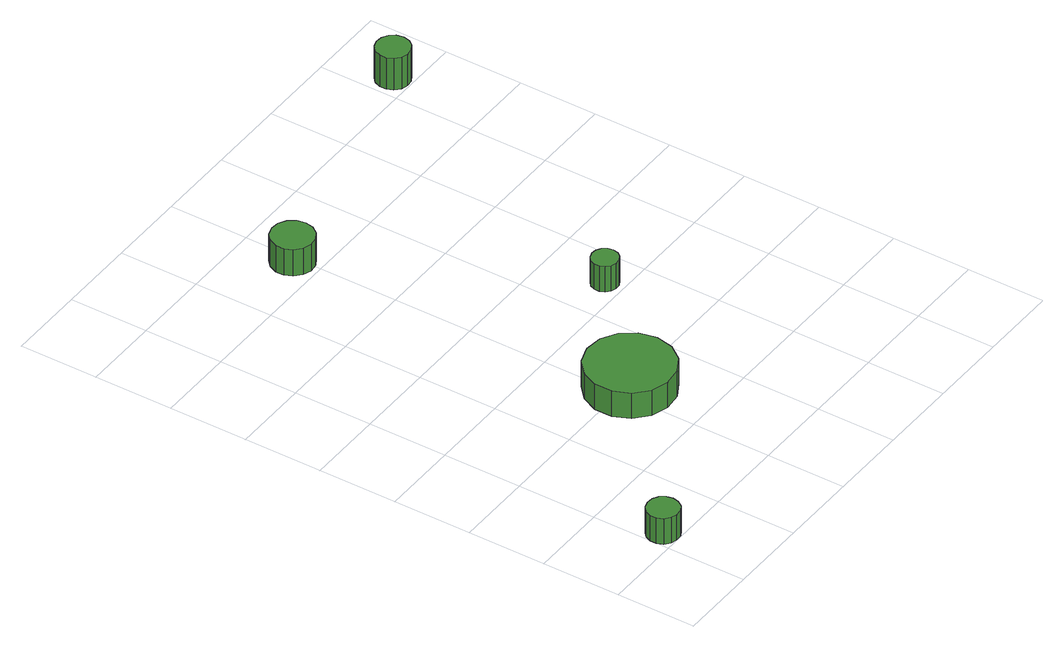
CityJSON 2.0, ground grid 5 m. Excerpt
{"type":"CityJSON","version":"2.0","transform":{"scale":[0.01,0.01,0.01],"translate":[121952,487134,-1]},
"CityObjects":{
"tree1":{"type":"SolitaryVegetationObject","attributes":{"function":"something"},"geometry":[{"type":"MultiSurface","lod":"1","boundaries":[[[0,1,2,3,4,5,6,7,8,9,10,11,12,13,14]],[[15,16,17,18,19,20,21,22,23,24,25,26,27,28,29]],[[0,29,28,1]],[[1,28,27,2]],[[2,27,26,3]],[[3,26,25,4]],[[4,25,24,5]],[[5,24,23,6]],[[6,23,22,7]],[[7,22,21,8]],[[8,21,20,9]],[[9,20,19,10]],[[10,19,18,11]],[[11,18,17,12]],[[12,17,16,13]],[[13,16,15,14]],[[14,15,29,0]]]}]},
"tree2":{"type":"SolitaryVegetationObject","attributes":{"function":"something"}},
"tree3":{"type":"SolitaryVegetationObject","attributes":{"function":"something"},"geometry":[{"type":"MultiSurface","lod":"1","boundaries":[[[30,31,32,33,34,35,36,37,38,39,40,41,42,43,44]],[[45,46,47,48,49,50,51,52,53,54,55,56,57,58,59]],[[30,59,58,31]],[[31,58,57,32]],[[32,57,56,33]],[[33,56,55,34]],[[34,55,54,35]],[[35,54,53,36]],[[36,53,52,37]],[[37,52,51,38]],[[38,51,50,39]],[[39,50,49,40]],[[40,49,48,41]],[[41,48,47,42]],[[42,47,46,43]],[[43,46,45,44]],[[44,45,59,30]]]}]},
"tree4":{"type":"SolitaryVegetationObject","attributes":{"function":"something"},"geometry":[{"type":"MultiSurface","lod":"1","boundaries":[[[60,61,62,63,64,65,66,67,68,69,70,71,72,73,74]],[[75,76,77,78,79,80,81,82,83,84,85,86,87,88,89]],[[60,89,88,61]],[[61,88,87,62]],[[62,87,86,63]],[[63,86,85,64]],[[64,85,84,65]],[[65,84,83,66]],[[66,83,82,67]],[[67,82,81,68]],[[68,81,80,69]],[[69,80,79,70]],[[70,79,78,71]],[[71,78,77,72]],[[72,77,76,73]],[[73,76,75,74]],[[74,75,89,60]]]}]},
"tree5":{"type":"SolitaryVegetationObject","attributes":{"function":"something"},"geometry":[{"type":"MultiSurface","lod":"1","boundaries":[[[90,91,92,93,94,95,96,97,98,99,100,101,102,103,104]],[[105,106,107,108,109,110,111,112,113,114,115,116,117,118,119]],[[90,119,118,91]],[[91,118,117,92]],[[92,117,116,93]],[[93,116,115,94]],[[94,115,114,95]],[[95,114,113,96]],[[96,113,112,97]],[[97,112,111,98]],[[98,111,110,99]],[[99,110,109,100]],[[100,109,108,101]],[[101,108,107,102]],[[102,107,106,103]],[[103,106,105,104]],[[104,105,119,90]]]}]},
"tree6":{"type":"SolitaryVegetationObject","attributes":{"function":"something"}},
"tree7":{"type":"SolitaryVegetationObject","attributes":{"function":"something"},"geometry":[{"type":"MultiSurface","lod":"1","boundaries":[[[120,121,122,123,124,125,126,127,128,129,130,131,132,133,134]],[[135,136,137,138,139,140,141,142,143,144,145,146,147,148,149]],[[120,149,148,121]],[[121,148,147,122]],[[122,147,146,123]],[[123,146,145,124]],[[124,145,144,125]],[[125,144,143,126]],[[126,143,142,127]],[[127,142,141,128]],[[128,141,140,129]],[[129,140,139,130]],[[130,139,138,131]],[[131,138,137,132]],[[132,137,136,133]],[[133,136,135,134]],[[134,135,149,120]]]}]}
},
"vertices":[
[201,103,246],[192,143,246],[168,177,246],[132,198,246],[90,202,246],[50,189,246],[19,162,246],[3,123,246],[3,82,246],[19,44,246],[50,16,246],[90,3,246],[132,7,246],[168,28,246],[192,62,246],[192,62,65],[168,28,65],[132,7,65],[90,3,65],[50,16,65],[19,44,65],[3,82,65],[3,123,65],[19,162,65],[50,189,65],[90,202,65],[132,198,65],[168,177,65],[192,143,65],[201,103,65],
[1347,975,246],[1323,1086,246],[1256,1178,246],[1158,1235,246],[1045,1247,246],[937,1211,246],[853,1136,246],[807,1032,246],[807,918,246],[853,815,246],[937,739,246],[1045,704,246],[1158,715,246],[1256,772,246],[1323,864,246],[1323,864,66],[1256,772,66],[1158,715,66],[1045,704,66],[937,739,66],[853,815,66],[807,918,66],[807,1032,66],[853,1136,66],[937,1211,66],[1045,1247,66],[1158,1235,66],[1256,1178,66],[1323,1086,66],[1347,975,66],
[1105,3168,252],[1094,3222,252],[1061,3267,252],[1014,3294,252],[959,3300,252],[906,3283,252],[865,3246,252],[842,3195,252],[842,3140,252],[865,3090,252],[906,3053,252],[959,3035,252],[1014,3041,252],[1061,3069,252],[1094,3114,252],[1094,3114,65],[1061,3069,65],[1014,3041,65],[959,3035,65],[906,3053,65],[865,3090,65],[842,3140,65],[842,3195,65],[865,3246,65],[906,3283,65],[959,3300,65],[1014,3294,65],[1061,3267,65],[1094,3222,65],[1105,3168,65],
[1862,1616,246],[1855,1649,246],[1835,1677,246],[1805,1694,246],[1771,1698,246],[1738,1687,246],[1712,1664,246],[1698,1633,246],[1698,1599,246],[1712,1567,246],[1738,1544,246],[1771,1533,246],[1805,1537,246],[1835,1554,246],[1855,1582,246],[1855,1582,66],[1835,1554,66],[1805,1537,66],[1771,1533,66],[1738,1544,66],[1712,1567,66],[1698,1599,66],[1698,1633,66],[1712,1664,66],[1738,1687,66],[1771,1698,66],[1805,1694,66],[1835,1677,66],[1855,1649,66],[1862,1616,66],
[2750,3613,289],[2741,3656,289],[2715,3691,289],[2677,3713,289],[2633,3718,289],[2591,3704,289],[2558,3675,289],[2541,3635,289],[2541,3591,289],[2558,3551,289],[2591,3521,289],[2633,3508,289],[2677,3512,289],[2715,3534,289],[2741,3570,289],[2741,3570,66],[2715,3534,66],[2677,3512,66],[2633,3508,66],[2591,3521,66],[2558,3551,66],[2541,3591,66],[2541,3635,66],[2558,3675,66],[2591,3704,66],[2633,3718,66],[2677,3713,66],[2715,3691,66],[2741,3656,66],[2750,3613,66]
]}
